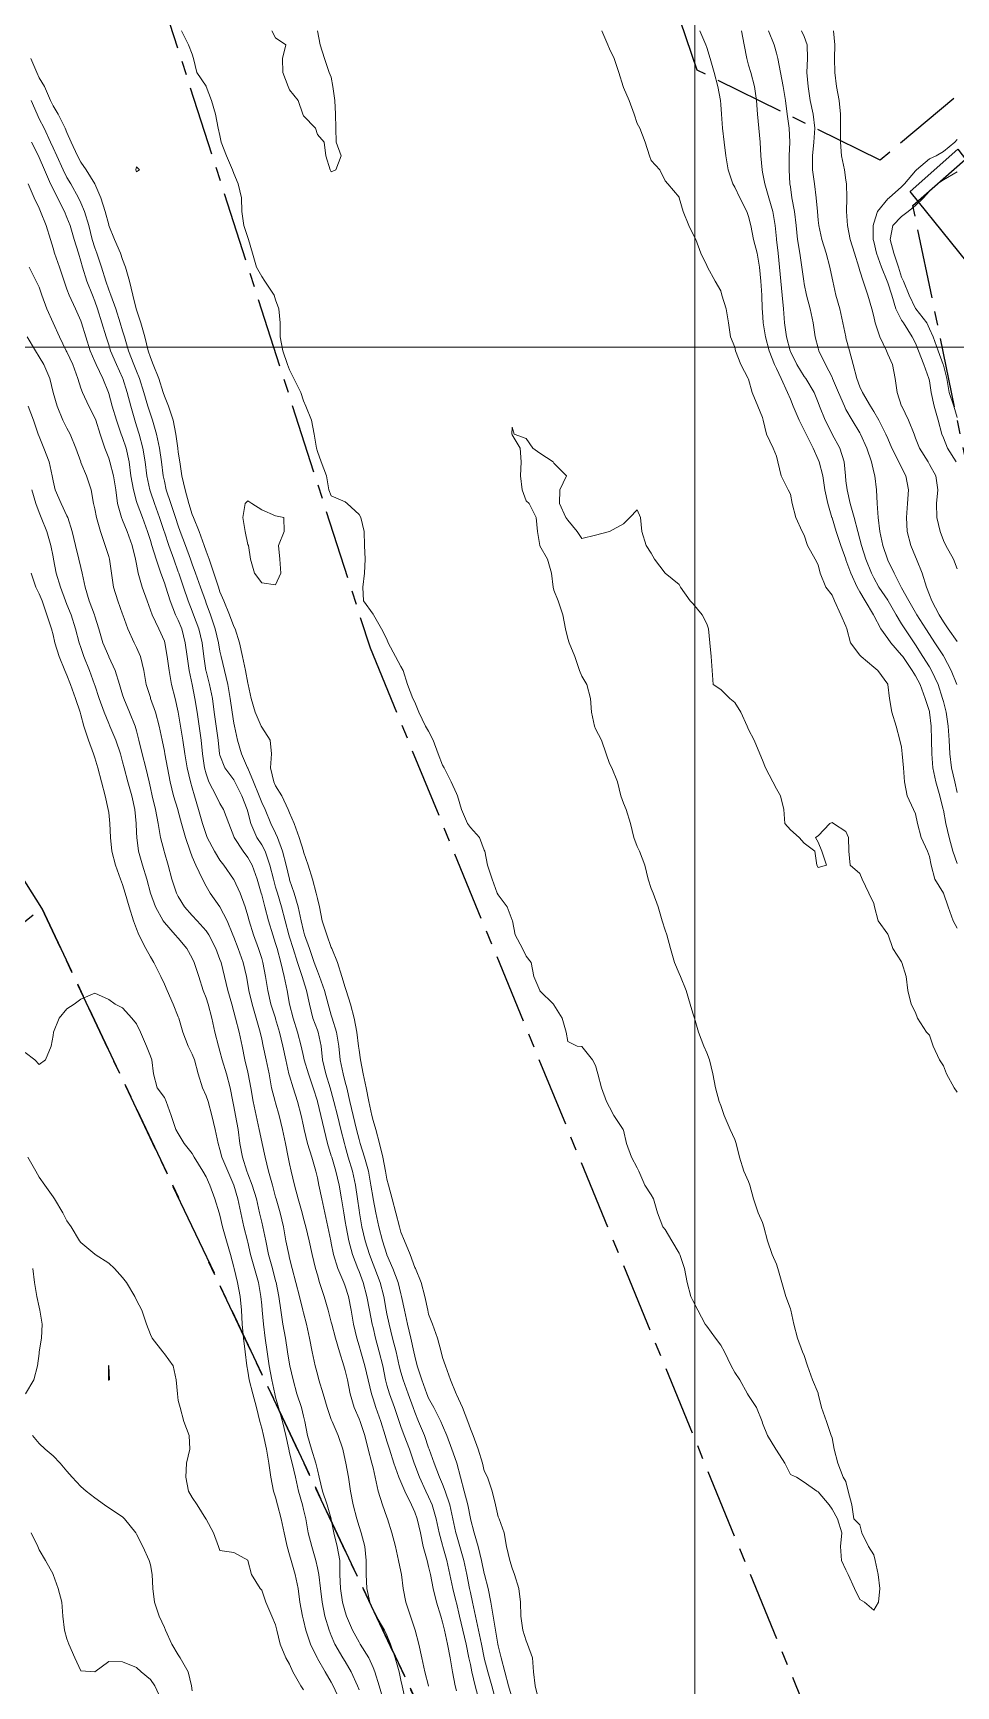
# Model space of a CAD drawing. Header units: centimetres. Extents: x 0 to 642158, y -847 to 649707.
# Drawn here: x 617243 to 617276.2, y 620539.2 to 620598.7 of the extents above; entities that cross this region are included whole.
import ezdxf

# ---------------------------------------------------------------- set-up
doc = ezdxf.new("R2010")
doc.units = ezdxf.units.CM
doc.header["$MEASUREMENT"] = 0
doc.linetypes.add('CENTERX2', pattern=[4, 2.5, -0.5, 0.5, -0.5])
doc.layers.add('MEV_grille', color=254, linetype='Continuous', lineweight=9)
doc.layers.add('WAL_topographie 0.5', color=253, linetype='Continuous', lineweight=20)
doc.layers.add('SPW_batiments', color=7, linetype='Continuous')
doc.layers.add('SPW_parcellaire cadastral', color=7, linetype='CENTERX2', lineweight=25, true_color=0xff0542)

# ---------------------------------------------------------------- blocks, each defined once
blk = doc.blocks.new('*U114')
at = {"layer": 'MEV_grille', "transparency": 33554687}
blk.add_lwpolyline([(-1338.461, 0), (1338.461, 0)], dxfattribs=at)
blk = doc.blocks.new('*U115')
at = {"layer": 'MEV_grille', "color": 0, "linetype": 'ByBlock', "lineweight": -2, "transparency": 16777216}
blk.add_blockref('*U114', (0, -1800), dxfattribs=at)
blk = doc.blocks.new('*U112')
at = {"layer": 'MEV_grille', "transparency": 33554687}
blk.add_lwpolyline([(0, 1825.476), (0, -1825.476)], dxfattribs=at)
blk = doc.blocks.new('*U113')
at = {"layer": 'MEV_grille', "color": 0, "linetype": 'ByBlock', "lineweight": -2, "transparency": 16777216}
blk.add_blockref('*U112', (1900, 0), dxfattribs=at)

msp = doc.modelspace()

# ---------------------------------------------------------------- linework, layer by layer
at = {"layer": 'SPW_batiments'}
msp.add_lwpolyline([(617279.137, 620590.761), (617277.454, 620589.378), (617274.554, 620592.977), (617276.27, 620594.495), (617279.137, 620590.761)], dxfattribs=at)
at = {"layer": 'SPW_parcellaire cadastral'}
for points in [[(617140.892, 620706.757), (617188.586, 620670.429), (617205.491, 620657.481), (617236.821, 620625.726), (617238.726, 620622.445), (617236.096, 620620.154), (617238.753, 620617.124), (617241.351, 620619.557), (617255.145, 620576.565), (617283.484, 620507.46), (617274.764, 620500.676), (617243.342, 620567.204), (617242.443, 620568.633), (617224.544, 620619.8), (617219.57, 620629.325), (617211.738, 620638.85), (617202.743, 620647.528), (617198.721, 620649.645), (617180.2, 620666.244), (617140.94, 620702.104)], [(617294.536, 620611.713), (617273.482, 620594.095), (617266.903, 620597.333), (617243.62, 620665.278), (617253.232, 620654.073), (617276.728, 620634.401), (617291.501, 620615.611), (617294.536, 620611.713)], [(617302.369, 620599.03), (617288.086, 620589.011), (617276.963, 620581.317), (617274.657, 620592.475), (617295.455, 620610.679), (617299.356, 620604.115), (617302.369, 620599.03)], [(617274.764, 620500.676), (617269.952, 620496.899), (617211.998, 620451.663), (617205.087, 620446.27), (617195.532, 620438.811), (617164.102, 620414.279), (617134.906, 620391.492), (617133.598, 620390.47), (617094.809, 620440.723), (617090.922, 620445.759), (617243.342, 620567.204), (617274.764, 620500.676)]]:
    msp.add_lwpolyline(points, dxfattribs=at)
at = {"layer": 'WAL_topographie 0.5'}
for points in [[(617248.367, 620598.75), (617248.62, 620598.25), (617248.75, 620597.911), (617248.798, 620597.75), (617248.919, 620597.25), (617249.25, 620596.761), (617249.255, 620596.75), (617249.443, 620596.25), (617249.591, 620595.75), (617249.684, 620595.25), (617249.75, 620594.984), (617249.789, 620594.75), (617249.983, 620594.25), (617250.2, 620593.75), (617250.25, 620593.621), (617250.403, 620593.25), (617250.523, 620592.75), (617250.533, 620592.25), (617250.606, 620591.75), (617250.75, 620591.319), (617250.776, 620591.25), (617250.92, 620590.75), (617251.057, 620590.25), (617251.25, 620589.92), (617251.361, 620589.75), (617251.698, 620589.25), (617251.75, 620589.077), (617251.868, 620588.75), (617251.917, 620588.25), (617251.914, 620587.75), (617252.003, 620587.25), (617252.171, 620586.75), (617252.25, 620586.556), (617252.409, 620586.25), (617252.65, 620585.75), (617252.75, 620585.45), (617252.833, 620585.25), (617253.036, 620584.75), (617253.13, 620584.25), (617253.215, 620583.75), (617253.25, 620583.629), (617253.384, 620583.25), (617253.573, 620582.75), (617253.658, 620582.25), (617253.75, 620582.036), (617254.25, 620581.814), (617254.321, 620581.75), (617254.75, 620581.354), (617254.817, 620581.25), (617254.928, 620580.75), (617254.947, 620580.25), (617254.964, 620579.75), (617254.945, 620579.25), (617254.878, 620578.75), (617254.907, 620578.25), (617255.25, 620577.777), (617255.267, 620577.75), (617255.555, 620577.25), (617255.75, 620576.878), (617255.795, 620576.75), (617256.059, 620576.25), (617256.25, 620575.89), (617256.332, 620575.75), (617256.485, 620575.25), (617256.682, 620574.75), (617256.75, 620574.612), (617256.902, 620574.25), (617257.14, 620573.75), (617257.25, 620573.567), (617257.406, 620573.25), (617257.587, 620572.75), (617257.75, 620572.352), (617257.802, 620572.25), (617258.056, 620571.75), (617258.25, 620571.331), (617258.291, 620571.25), (617258.434, 620570.75), (617258.649, 620570.25), (617258.75, 620570.11), (617259.081, 620569.75), (617259.25, 620569.294), (617259.268, 620569.25), (617259.365, 620568.75), (617259.537, 620568.25), (617259.717, 620567.75), (617259.75, 620567.681), (617260.066, 620567.25), (617260.25, 620566.776), (617260.26, 620566.75), (617260.362, 620566.25), (617260.617, 620565.75), (617260.75, 620565.484), (617260.934, 620565.25), (617261.036, 620564.75), (617261.24, 620564.25), (617261.25, 620564.237), (617261.737, 620563.75), (617261.75, 620563.725), (617262.047, 620563.25), (617262.193, 620562.75), (617262.25, 620562.417), (617262.583, 620562.25), (617262.75, 620562.231), (617263.144, 620561.75), (617263.25, 620561.555), (617263.326, 620561.25), (617263.461, 620560.75), (617263.645, 620560.25), (617263.75, 620560.056), (617263.911, 620559.75), (617264.24, 620559.25), (617264.25, 620559.221), (617264.364, 620558.75), (617264.546, 620558.25), (617264.75, 620557.871), (617264.803, 620557.75), (617265.021, 620557.25), (617265.25, 620556.895), (617265.326, 620556.75), (617265.481, 620556.25), (617265.669, 620555.75), (617265.75, 620555.65), (617265.994, 620555.25), (617266.25, 620554.803), (617266.277, 620554.75), (617266.448, 620554.25), (617266.544, 620553.75), (617266.679, 620553.25), (617266.75, 620553.097), (617266.919, 620552.75), (617267.186, 620552.25), (617267.25, 620552.172), (617267.561, 620551.75), (617267.75, 620551.489), (617267.885, 620551.25), (617268.123, 620550.75), (617268.25, 620550.506), (617268.431, 620550.25), (617268.712, 620549.75), (617268.75, 620549.679), (617269.038, 620549.25), (617269.235, 620548.75), (617269.25, 620548.691), (617269.424, 620548.25), (617269.732, 620547.75), (617269.75, 620547.715), (617270.05, 620547.25), (617270.25, 620546.841), (617270.472, 620546.75), (617270.75, 620546.571), (617271.2, 620546.25), (617271.25, 620546.221), (617271.65, 620545.75), (617271.75, 620545.596), (617271.946, 620545.25), (617272.096, 620544.75), (617272.056, 620544.25), (617272.089, 620543.75), (617272.25, 620543.417), (617272.324, 620543.25), (617272.558, 620542.75), (617272.75, 620542.355), (617272.917, 620542.25), (617273.25, 620541.964), (617273.417, 620542.25), (617273.467, 620542.75), (617273.408, 620543.25), (617273.301, 620543.75), (617273.25, 620543.955), (617273.055, 620544.25), (617272.821, 620544.75), (617272.75, 620545.038), (617272.53, 620545.25), (617272.456, 620545.75), (617272.33, 620546.25), (617272.25, 620546.596), (617272.15, 620546.75), (617271.962, 620547.25), (617271.829, 620547.75), (617271.75, 620548.167), (617271.722, 620548.25), (617271.546, 620548.75), (617271.374, 620549.25), (617271.255, 620549.75), (617271.25, 620549.769), (617271.048, 620550.25), (617270.865, 620550.75), (617270.75, 620551.12), (617270.687, 620551.25), (617270.509, 620551.75), (617270.38, 620552.25), (617270.263, 620552.75), (617270.25, 620552.796), (617270.09, 620553.25), (617269.944, 620553.75), (617269.804, 620554.25), (617269.75, 620554.407), (617269.593, 620554.75), (617269.428, 620555.25), (617269.3, 620555.75), (617269.25, 620555.899), (617269.09, 620556.25), (617268.929, 620556.75), (617268.799, 620557.25), (617268.75, 620557.383), (617268.576, 620557.75), (617268.421, 620558.25), (617268.301, 620558.75), (617268.25, 620558.887), (617268.083, 620559.25), (617267.877, 620559.75), (617267.75, 620560.109), (617267.694, 620560.25), (617267.561, 620560.75), (617267.464, 620561.25), (617267.347, 620561.75), (617267.25, 620562.008), (617267.139, 620562.25), (617266.945, 620562.75), (617266.807, 620563.25), (617266.75, 620563.432), (617266.651, 620563.75), (617266.5, 620564.25), (617266.303, 620564.75), (617266.25, 620564.857), (617266.082, 620565.25), (617265.941, 620565.75), (617265.808, 620566.25), (617265.75, 620566.419), (617265.647, 620566.75), (617265.5, 620567.25), (617265.314, 620567.75), (617265.25, 620567.913), (617265.145, 620568.25), (617265.025, 620568.75), (617264.826, 620569.25), (617264.75, 620569.418), (617264.619, 620569.75), (617264.508, 620570.25), (617264.346, 620570.75), (617264.25, 620570.981), (617264.163, 620571.25), (617264.039, 620571.75), (617263.835, 620572.25), (617263.75, 620572.405), (617263.633, 620572.75), (617263.458, 620573.25), (617263.25, 620573.658), (617263.212, 620573.75), (617263.105, 620574.25), (617263.068, 620574.75), (617262.932, 620575.25), (617262.75, 620575.553), (617262.676, 620575.75), (617262.502, 620576.25), (617262.305, 620576.75), (617262.25, 620576.902), (617262.168, 620577.25), (617262.074, 620577.75), (617261.902, 620578.25), (617261.75, 620578.641), (617261.725, 620578.75), (617261.668, 620579.25), (617261.519, 620579.75), (617261.25, 620580.23), (617261.242, 620580.25), (617261.163, 620580.75), (617261.111, 620581.25), (617260.865, 620581.75), (617260.75, 620581.856), (617260.61, 620582.25), (617260.552, 620582.75), (617260.569, 620583.25), (617260.533, 620583.75), (617260.25, 620584.222), (617260.244, 620584.25), (617260.25, 620584.5), (617260.321, 620584.25), (617260.75, 620584.092), (617261, 620583.75), (617261.25, 620583.564), (617261.728, 620583.25), (617261.75, 620583.208), (617262.208, 620582.75), (617261.968, 620582.25), (617261.95, 620581.75), (617262.183, 620581.25), (617262.25, 620581.155), (617262.59, 620580.75), (617262.75, 620580.5), (617263.25, 620580.611), (617263.75, 620580.75), (617263.75, 620580.75), (617264.25, 620581.023), (617264.477, 620581.25), (617264.75, 620581.523), (617264.87, 620581.25), (617264.906, 620580.75), (617265.063, 620580.25), (617265.25, 620579.969), (617265.363, 620579.75), (617265.75, 620579.25), (617265.75, 620579.25), (617266.25, 620578.839), (617266.3, 620578.75), (617266.655, 620578.25), (617266.75, 620578.16), (617267.083, 620577.75), (617267.25, 620577.43), (617267.312, 620577.25), (617267.361, 620576.75), (617267.404, 620576.25), (617267.44, 620575.75), (617267.477, 620575.25), (617267.75, 620575.062), (617268.072, 620574.75), (617268.25, 620574.601), (617268.474, 620574.25), (617268.702, 620573.75), (617268.75, 620573.632), (617268.947, 620573.25), (617269.15, 620572.75), (617269.25, 620572.531), (617269.352, 620572.25), (617269.62, 620571.75), (617269.75, 620571.5), (617269.896, 620571.25), (617270.02, 620570.75), (617270.056, 620570.25), (617270.25, 620570.028), (617270.562, 620569.75), (617270.75, 620569.546), (617271.132, 620569.25), (617271.2, 620568.75), (617271.25, 620568.671), (617271.55, 620568.75), (617271.383, 620569.25), (617271.25, 620569.583), (617271.159, 620569.75), (617271.25, 620569.806), (617271.671, 620570.25), (617271.75, 620570.285), (617271.806, 620570.25), (617272.25, 620569.957), (617272.337, 620569.75), (617272.352, 620569.25), (617272.404, 620568.75), (617272.75, 620568.45), (617272.831, 620568.25), (617273.071, 620567.75), (617273.25, 620567.375), (617273.271, 620567.25), (617273.408, 620566.75), (617273.75, 620566.277), (617273.761, 620566.25), (617273.932, 620565.75), (617274.25, 620565.273), (617274.259, 620565.25), (617274.41, 620564.75), (617274.473, 620564.25), (617274.589, 620563.75), (617274.75, 620563.453), (617274.819, 620563.25), (617275.141, 620562.75), (617275.25, 620562.644), (617275.389, 620562.25), (617275.615, 620561.75), (617275.75, 620561.532), (617275.863, 620561.25), (617276.139, 620560.75), (617276.25, 620560.596)], [(617251.609, 620598.75), (617251.75, 620598.5), (617252.111, 620598.25), (617252, 620597.75), (617252.01, 620597.25), (617252.198, 620596.75), (617252.25, 620596.625), (617252.563, 620596.25), (617252.729, 620595.75), (617252.75, 620595.696), (617253.181, 620595.25), (617253.25, 620595.028), (617253.5, 620594.75), (617253.55, 620594.25), (617253.705, 620593.75), (617253.75, 620593.683), (617253.917, 620593.75), (617254.107, 620594.25), (617253.929, 620594.75), (617253.917, 620595.25), (617253.905, 620595.75), (617253.872, 620596.25), (617253.805, 620596.75), (617253.75, 620597.083), (617253.675, 620597.25), (617253.503, 620597.75), (617253.346, 620598.25), (617253.256, 620598.75)], [(617263.477, 620598.75), (617263.69, 620598.25), (617263.75, 620598.098), (617263.917, 620597.75), (617264.083, 620597.25), (617264.238, 620596.75), (617264.25, 620596.717), (617264.457, 620596.25), (617264.637, 620595.75), (617264.75, 620595.42), (617264.835, 620595.25), (617265.028, 620594.75), (617265.19, 620594.25), (617265.25, 620594.092), (617265.555, 620593.75), (617265.75, 620593.359), (617265.842, 620593.25), (617266.25, 620592.766), (617266.257, 620592.75), (617266.398, 620592.25), (617266.598, 620591.75), (617266.75, 620591.45), (617266.848, 620591.25), (617267.034, 620590.75), (617267.25, 620590.31), (617267.276, 620590.25), (617267.548, 620589.75), (617267.75, 620589.4), (617267.791, 620589.25), (617267.938, 620588.75), (617268.023, 620588.25), (617268.102, 620587.75), (617268.25, 620587.375), (617268.278, 620587.25), (617268.469, 620586.75), (617268.738, 620586.25), (617268.75, 620586.224), (617268.876, 620585.75), (617269.083, 620585.25), (617269.25, 620584.845), (617269.271, 620584.75), (617269.391, 620584.25), (617269.631, 620583.75), (617269.75, 620583.454), (617269.797, 620583.25), (617269.921, 620582.75), (617270.172, 620582.25), (617270.25, 620582.095), (617270.32, 620581.75), (617270.447, 620581.25), (617270.673, 620580.75), (617270.75, 620580.622), (617270.87, 620580.25), (617271.141, 620579.75), (617271.25, 620579.552), (617271.32, 620579.25), (617271.52, 620578.75), (617271.75, 620578.462), (617271.838, 620578.25), (617272.059, 620577.75), (617272.25, 620577.347), (617272.279, 620577.25), (617272.414, 620576.75), (617272.75, 620576.308), (617272.799, 620576.25), (617273.25, 620575.872), (617273.397, 620575.75), (617273.75, 620575.265), (617273.757, 620575.25), (617273.81, 620574.75), (617273.894, 620574.25), (617274.055, 620573.75), (617274.186, 620573.25), (617274.25, 620572.989), (617274.273, 620572.75), (617274.322, 620572.25), (617274.358, 620571.75), (617274.445, 620571.25), (617274.676, 620570.75), (617274.75, 620570.594), (617274.817, 620570.25), (617274.955, 620569.75), (617275.177, 620569.25), (617275.25, 620569.066), (617275.311, 620568.75), (617275.443, 620568.25), (617275.75, 620567.75), (617275.75, 620567.75), (617275.925, 620567.25), (617276.103, 620566.75), (617276.25, 620566.487)], [(617267, 620598.75), (617267.209, 620598.25), (617267.25, 620598.154), (617267.374, 620597.75), (617267.516, 620597.25), (617267.645, 620596.75), (617267.735, 620596.25), (617267.75, 620596.098), (617267.777, 620595.75), (617267.816, 620595.25), (617267.869, 620594.75), (617267.927, 620594.25), (617268.016, 620593.75), (617268.18, 620593.25), (617268.25, 620593.125), (617268.431, 620592.75), (617268.688, 620592.25), (617268.75, 620592.069), (617268.828, 620591.75), (617268.929, 620591.25), (617269.054, 620590.75), (617269.14, 620590.25), (617269.185, 620589.75), (617269.222, 620589.25), (617269.243, 620588.75), (617269.25, 620588.644), (617269.274, 620588.25), (617269.352, 620587.75), (617269.49, 620587.25), (617269.684, 620586.75), (617269.75, 620586.611), (617269.921, 620586.25), (617270.153, 620585.75), (617270.25, 620585.509), (617270.356, 620585.25), (617270.566, 620584.75), (617270.75, 620584.389), (617270.823, 620584.25), (617271.076, 620583.75), (617271.25, 620583.34), (617271.285, 620583.25), (617271.414, 620582.75), (617271.493, 620582.25), (617271.594, 620581.75), (617271.746, 620581.25), (617271.75, 620581.237), (617271.9, 620580.75), (617272.068, 620580.25), (617272.242, 620579.75), (617272.25, 620579.73), (617272.426, 620579.25), (617272.656, 620578.75), (617272.75, 620578.576), (617272.939, 620578.25), (617273.237, 620577.75), (617273.25, 620577.726), (617273.501, 620577.25), (617273.75, 620576.904), (617273.859, 620576.75), (617274.25, 620576.308), (617274.291, 620576.25), (617274.63, 620575.75), (617274.75, 620575.555), (617274.915, 620575.25), (617275.1, 620574.75), (617275.25, 620574.279), (617275.257, 620574.25), (617275.316, 620573.75), (617275.323, 620573.25), (617275.331, 620572.75), (617275.377, 620572.25), (617275.485, 620571.75), (617275.624, 620571.25), (617275.746, 620570.75), (617275.75, 620570.733), (617275.842, 620570.25), (617275.953, 620569.75), (617276.09, 620569.25), (617276.25, 620568.814)], [(617268.49, 620598.75), (617268.586, 620598.25), (617268.687, 620597.75), (617268.75, 620597.517), (617268.826, 620597.25), (617268.965, 620596.75), (617269.03, 620596.25), (617269.064, 620595.75), (617269.12, 620595.25), (617269.166, 620594.75), (617269.194, 620594.25), (617269.232, 620593.75), (617269.25, 620593.67), (617269.331, 620593.25), (617269.475, 620592.75), (617269.617, 620592.25), (617269.701, 620591.75), (617269.75, 620591.27), (617269.752, 620591.25), (617269.808, 620590.75), (617269.86, 620590.25), (617269.911, 620589.75), (617269.958, 620589.25), (617270.001, 620588.75), (617270.044, 620588.25), (617270.112, 620587.75), (617270.24, 620587.25), (617270.25, 620587.226), (617270.479, 620586.75), (617270.75, 620586.321), (617270.801, 620586.25), (617271.104, 620585.75), (617271.25, 620585.384), (617271.3, 620585.25), (617271.498, 620584.75), (617271.75, 620584.26), (617271.755, 620584.25), (617272.028, 620583.75), (617272.179, 620583.25), (617272.229, 620582.75), (617272.25, 620582.565), (617272.289, 620582.25), (617272.406, 620581.75), (617272.543, 620581.25), (617272.677, 620580.75), (617272.75, 620580.473), (617272.807, 620580.25), (617272.961, 620579.75), (617273.161, 620579.25), (617273.25, 620579.077), (617273.435, 620578.75), (617273.75, 620578.28), (617273.768, 620578.25), (617274.056, 620577.75), (617274.25, 620577.429), (617274.362, 620577.25), (617274.697, 620576.75), (617274.75, 620576.672), (617275.015, 620576.25), (617275.25, 620575.877), (617275.327, 620575.75), (617275.564, 620575.25), (617275.723, 620574.75), (617275.75, 620574.638), (617275.849, 620574.25), (617275.924, 620573.75), (617275.96, 620573.25), (617275.983, 620572.75), (617276.042, 620572.25), (617276.158, 620571.75), (617276.25, 620571.359)], [(617269.47, 620598.75), (617269.671, 620598.25), (617269.75, 620597.95), (617269.803, 620597.75), (617269.894, 620597.25), (617269.995, 620596.75), (617270.077, 620596.25), (617270.138, 620595.75), (617270.206, 620595.25), (617270.235, 620594.75), (617270.213, 620594.25), (617270.208, 620593.75), (617270.234, 620593.25), (617270.25, 620593.143), (617270.307, 620592.75), (617270.402, 620592.25), (617270.454, 620591.75), (617270.505, 620591.25), (617270.585, 620590.75), (617270.663, 620590.25), (617270.733, 620589.75), (617270.75, 620589.655), (617270.834, 620589.25), (617270.965, 620588.75), (617271.066, 620588.25), (617271.14, 620587.75), (617271.25, 620587.337), (617271.273, 620587.25), (617271.514, 620586.75), (617271.75, 620586.301), (617271.771, 620586.25), (617271.977, 620585.75), (617272.193, 620585.25), (617272.25, 620585.132), (617272.468, 620584.75), (617272.75, 620584.294), (617272.776, 620584.25), (617272.997, 620583.75), (617273.161, 620583.25), (617273.25, 620582.884), (617273.29, 620582.75), (617273.345, 620582.25), (617273.368, 620581.75), (617273.41, 620581.25), (617273.467, 620580.75), (617273.571, 620580.25), (617273.736, 620579.75), (617273.75, 620579.718), (617273.979, 620579.25), (617274.234, 620578.75), (617274.25, 620578.722), (617274.504, 620578.25), (617274.75, 620577.833), (617274.8, 620577.75), (617275.119, 620577.25), (617275.25, 620577.045), (617275.445, 620576.75), (617275.75, 620576.282), (617275.772, 620576.25), (617276.035, 620575.75), (617276.233, 620575.25)], [(617270.652, 620598.75), (617270.75, 620598.545), (617270.856, 620598.25), (617270.864, 620597.75), (617270.847, 620597.25), (617270.885, 620596.75), (617270.967, 620596.25), (617271.069, 620595.75), (617271.131, 620595.25), (617271.097, 620594.75), (617271.045, 620594.25), (617271.052, 620593.75), (617271.113, 620593.25), (617271.18, 620592.75), (617271.221, 620592.25), (617271.25, 620591.943), (617271.271, 620591.75), (617271.384, 620591.25), (617271.532, 620590.75), (617271.664, 620590.25), (617271.75, 620589.856), (617271.774, 620589.75), (617271.89, 620589.25), (617272.024, 620588.75), (617272.137, 620588.25), (617272.239, 620587.75), (617272.25, 620587.71), (617272.379, 620587.25), (617272.509, 620586.75), (617272.638, 620586.25), (617272.75, 620585.947), (617272.838, 620585.75), (617273.129, 620585.25), (617273.25, 620585.063), (617273.433, 620584.75), (617273.679, 620584.25), (617273.75, 620584.087), (617273.899, 620583.75), (617274.148, 620583.25), (617274.25, 620583.05), (617274.404, 620582.75), (617274.5, 620582.25), (617274.466, 620581.75), (617274.429, 620581.25), (617274.452, 620580.75), (617274.577, 620580.25), (617274.75, 620579.836), (617274.787, 620579.75), (617274.986, 620579.25), (617275.138, 620578.75), (617275.25, 620578.467), (617275.338, 620578.25), (617275.602, 620577.75), (617275.75, 620577.5), (617275.917, 620577.25), (617276.25, 620576.792)], [(617271.802, 620598.75), (617271.853, 620598.25), (617271.837, 620597.75), (617271.849, 620597.25), (617271.914, 620596.75), (617272.002, 620596.25), (617272.048, 620595.75), (617272.054, 620595.25), (617272.049, 620594.75), (617272.087, 620594.25), (617272.192, 620593.75), (617272.25, 620593.38), (617272.272, 620593.25), (617272.282, 620592.75), (617272.274, 620592.25), (617272.304, 620591.75), (617272.406, 620591.25), (617272.552, 620590.75), (617272.708, 620590.25), (617272.75, 620590.115), (617272.872, 620589.75), (617273.035, 620589.25), (617273.182, 620588.75), (617273.25, 620588.475), (617273.301, 620588.25), (617273.472, 620587.75), (617273.703, 620587.25), (617273.75, 620587.13), (617273.917, 620586.75), (617274.02, 620586.25), (617274.094, 620585.75), (617274.25, 620585.256), (617274.252, 620585.25), (617274.498, 620584.75), (617274.697, 620584.25), (617274.75, 620584.11), (617274.891, 620583.75), (617275.202, 620583.25), (617275.25, 620583.157), (617275.479, 620582.75), (617275.553, 620582.25), (617275.499, 620581.75), (617275.515, 620581.25), (617275.632, 620580.75), (617275.75, 620580.426), (617275.842, 620580.25), (617276.115, 620579.75), (617276.25, 620579.407)], [(617242.95, 620597.75), (617243.17, 620597.25), (617243.25, 620597.055), (617243.437, 620596.75), (617243.658, 620596.25), (617243.75, 620596.054), (617243.935, 620595.75), (617244.188, 620595.25), (617244.25, 620595.093), (617244.404, 620594.75), (617244.632, 620594.25), (617244.75, 620594.033), (617244.94, 620593.75), (617245.25, 620593.25), (617245.25, 620593.25), (617245.471, 620592.75), (617245.623, 620592.25), (617245.75, 620591.769), (617245.757, 620591.75), (617245.953, 620591.25), (617246.176, 620590.75), (617246.25, 620590.532), (617246.358, 620590.25), (617246.496, 620589.75), (617246.621, 620589.25), (617246.742, 620588.75), (617246.75, 620588.724), (617246.907, 620588.25), (617247.052, 620587.75), (617247.173, 620587.25), (617247.25, 620587.007), (617247.352, 620586.75), (617247.555, 620586.25), (617247.707, 620585.75), (617247.75, 620585.616), (617247.902, 620585.25), (617248.063, 620584.75), (617248.161, 620584.25), (617248.233, 620583.75), (617248.25, 620583.599), (617248.302, 620583.25), (617248.379, 620582.75), (617248.495, 620582.25), (617248.635, 620581.75), (617248.75, 620581.364), (617248.795, 620581.25), (617249.007, 620580.75), (617249.187, 620580.25), (617249.25, 620580.044), (617249.355, 620579.75), (617249.527, 620579.25), (617249.697, 620578.75), (617249.75, 620578.585), (617249.886, 620578.25), (617250.09, 620577.75), (617250.25, 620577.329), (617250.292, 620577.25), (617250.452, 620576.75), (617250.555, 620576.25), (617250.663, 620575.75), (617250.75, 620575.296), (617250.761, 620575.25), (617250.871, 620574.75), (617251.01, 620574.25), (617251.234, 620573.75), (617251.25, 620573.716), (617251.55, 620573.25), (617251.607, 620572.75), (617251.569, 620572.25), (617251.685, 620571.75), (617251.75, 620571.604), (617251.973, 620571.25), (617252.203, 620570.75), (617252.25, 620570.631), (617252.419, 620570.25), (617252.599, 620569.75), (617252.747, 620569.25), (617252.75, 620569.237), (617252.92, 620568.75), (617253.071, 620568.25), (617253.211, 620567.75), (617253.25, 620567.557), (617253.33, 620567.25), (617253.428, 620566.75), (617253.585, 620566.25), (617253.75, 620565.786), (617253.769, 620565.75), (617253.974, 620565.25), (617254.134, 620564.75), (617254.25, 620564.348), (617254.286, 620564.25), (617254.44, 620563.75), (617254.569, 620563.25), (617254.672, 620562.75), (617254.733, 620562.25), (617254.75, 620562.106), (617254.804, 620561.75), (617254.894, 620561.25), (617254.998, 620560.75), (617255.098, 620560.25), (617255.21, 620559.75), (617255.25, 620559.577), (617255.353, 620559.25), (617255.484, 620558.75), (617255.599, 620558.25), (617255.697, 620557.75), (617255.75, 620557.461), (617255.807, 620557.25), (617255.937, 620556.75), (617256.068, 620556.25), (617256.196, 620555.75), (617256.25, 620555.562), (617256.377, 620555.25), (617256.582, 620554.75), (617256.75, 620554.292), (617256.771, 620554.25), (617256.977, 620553.75), (617257.115, 620553.25), (617257.216, 620552.75), (617257.25, 620552.607), (617257.383, 620552.25), (617257.564, 620551.75), (617257.699, 620551.25), (617257.75, 620551.05), (617257.855, 620550.75), (617258.033, 620550.25), (617258.234, 620549.75), (617258.25, 620549.715), (617258.465, 620549.25), (617258.663, 620548.75), (617258.75, 620548.49), (617258.844, 620548.25), (617259.025, 620547.75), (617259.181, 620547.25), (617259.25, 620546.98), (617259.361, 620546.75), (617259.536, 620546.25), (617259.65, 620545.75), (617259.75, 620545.325), (617259.785, 620545.25), (617259.962, 620544.75), (617260.053, 620544.25), (617260.166, 620543.75), (617260.25, 620543.477), (617260.337, 620543.25), (617260.492, 620542.75), (617260.556, 620542.25), (617260.567, 620541.75), (617260.629, 620541.25), (617260.75, 620540.867), (617260.806, 620540.75), (617260.981, 620540.25), (617261.019, 620539.75), (617261.081, 620539.25), (617261.203, 620538.75)], [(617242.959, 620596.25), (617243.177, 620595.75), (617243.25, 620595.591), (617243.427, 620595.25), (617243.657, 620594.75), (617243.75, 620594.546), (617243.885, 620594.25), (617244.114, 620593.75), (617244.25, 620593.473), (617244.383, 620593.25), (617244.665, 620592.75), (617244.75, 620592.561), (617244.878, 620592.25), (617245.03, 620591.75), (617245.161, 620591.25), (617245.25, 620590.952), (617245.322, 620590.75), (617245.489, 620590.25), (617245.643, 620589.75), (617245.75, 620589.44), (617245.823, 620589.25), (617246.004, 620588.75), (617246.167, 620588.25), (617246.25, 620587.962), (617246.314, 620587.75), (617246.467, 620587.25), (617246.656, 620586.75), (617246.75, 620586.513), (617246.858, 620586.25), (617247.018, 620585.75), (617247.162, 620585.25), (617247.25, 620584.964), (617247.324, 620584.75), (617247.465, 620584.25), (617247.573, 620583.75), (617247.65, 620583.25), (617247.712, 620582.75), (617247.75, 620582.559), (617247.816, 620582.25), (617247.979, 620581.75), (617248.15, 620581.25), (617248.25, 620580.947), (617248.322, 620580.75), (617248.508, 620580.25), (617248.689, 620579.75), (617248.75, 620579.573), (617248.866, 620579.25), (617249.052, 620578.75), (617249.224, 620578.25), (617249.25, 620578.177), (617249.404, 620577.75), (617249.578, 620577.25), (617249.693, 620576.75), (617249.75, 620576.448), (617249.795, 620576.25), (617249.912, 620575.75), (617250.027, 620575.25), (617250.115, 620574.75), (617250.187, 620574.25), (617250.25, 620573.854), (617250.271, 620573.75), (617250.379, 620573.25), (617250.524, 620572.75), (617250.742, 620572.25), (617250.75, 620572.236), (617250.956, 620571.75), (617251.158, 620571.25), (617251.25, 620571.007), (617251.372, 620570.75), (617251.581, 620570.25), (617251.75, 620569.897), (617251.816, 620569.75), (617252.002, 620569.25), (617252.126, 620568.75), (617252.243, 620568.25), (617252.25, 620568.225), (617252.413, 620567.75), (617252.562, 620567.25), (617252.67, 620566.75), (617252.75, 620566.393), (617252.788, 620566.25), (617252.962, 620565.75), (617253.137, 620565.25), (617253.25, 620564.94), (617253.33, 620564.75), (617253.51, 620564.25), (617253.641, 620563.75), (617253.75, 620563.364), (617253.784, 620563.25), (617253.933, 620562.75), (617254.018, 620562.25), (617254.073, 620561.75), (617254.174, 620561.25), (617254.25, 620560.952), (617254.303, 620560.75), (617254.422, 620560.25), (617254.537, 620559.75), (617254.656, 620559.25), (617254.75, 620558.883), (617254.789, 620558.75), (617254.946, 620558.25), (617255.082, 620557.75), (617255.175, 620557.25), (617255.25, 620556.768), (617255.253, 620556.75), (617255.352, 620556.25), (617255.459, 620555.75), (617255.585, 620555.25), (617255.748, 620554.75), (617255.75, 620554.746), (617255.965, 620554.25), (617256.15, 620553.75), (617256.25, 620553.338), (617256.274, 620553.25), (617256.377, 620552.75), (617256.488, 620552.25), (617256.615, 620551.75), (617256.718, 620551.25), (617256.75, 620551.096), (617256.839, 620550.75), (617257.008, 620550.25), (617257.184, 620549.75), (617257.25, 620549.592), (617257.433, 620549.25), (617257.692, 620548.75), (617257.75, 620548.606), (617257.9, 620548.25), (617258.087, 620547.75), (617258.25, 620547.284), (617258.261, 620547.25), (617258.398, 620546.75), (617258.529, 620546.25), (617258.653, 620545.75), (617258.75, 620545.262), (617258.753, 620545.25), (617258.887, 620544.75), (617259.025, 620544.25), (617259.144, 620543.75), (617259.25, 620543.279), (617259.259, 620543.25), (617259.383, 620542.75), (617259.486, 620542.25), (617259.569, 620541.75), (617259.652, 620541.25), (617259.737, 620540.75), (617259.75, 620540.684), (617259.858, 620540.25), (617259.991, 620539.75), (617260.125, 620539.25), (617260.25, 620538.806)], [(617276.25, 620594.848), (617276.157, 620594.75), (617275.75, 620594.407), (617275.49, 620594.25), (617275.25, 620594.143), (617274.782, 620593.75), (617274.75, 620593.719), (617274.356, 620593.25), (617274.25, 620593.144), (617273.803, 620592.75), (617273.75, 620592.71), (617273.377, 620592.25), (617273.25, 620591.839), (617273.227, 620591.75), (617273.23, 620591.25), (617273.25, 620591.176), (617273.345, 620590.75), (617273.521, 620590.25), (617273.727, 620589.75), (617273.75, 620589.694), (617273.894, 620589.25), (617274.044, 620588.75), (617274.25, 620588.352), (617274.314, 620588.25), (617274.627, 620587.75), (617274.75, 620587.514), (617274.855, 620587.25), (617275.05, 620586.75), (617275.231, 620586.25), (617275.25, 620586.162), (617275.311, 620585.75), (617275.42, 620585.25), (617275.567, 620584.75), (617275.692, 620584.25), (617275.75, 620584.122), (617275.902, 620583.75), (617276.208, 620583.25)], [(617242.975, 620594.75), (617243.225, 620594.25), (617243.25, 620594.2), (617243.446, 620593.75), (617243.661, 620593.25), (617243.75, 620593.064), (617243.906, 620592.75), (617244.157, 620592.25), (617244.25, 620592.041), (617244.363, 620591.75), (617244.512, 620591.25), (617244.662, 620590.75), (617244.75, 620590.473), (617244.812, 620590.25), (617244.969, 620589.75), (617245.165, 620589.25), (617245.25, 620589.027), (617245.342, 620588.75), (617245.503, 620588.25), (617245.654, 620587.75), (617245.75, 620587.456), (617245.816, 620587.25), (617246.033, 620586.75), (617246.25, 620586.275), (617246.26, 620586.25), (617246.412, 620585.75), (617246.544, 620585.25), (617246.684, 620584.75), (617246.75, 620584.543), (617246.84, 620584.25), (617246.979, 620583.75), (617247.065, 620583.25), (617247.125, 620582.75), (617247.223, 620582.25), (617247.25, 620582.171), (617247.394, 620581.75), (617247.581, 620581.25), (617247.74, 620580.75), (617247.75, 620580.722), (617247.909, 620580.25), (617248.093, 620579.75), (617248.25, 620579.294), (617248.265, 620579.25), (617248.434, 620578.75), (617248.608, 620578.25), (617248.75, 620577.888), (617248.802, 620577.75), (617248.991, 620577.25), (617249.104, 620576.75), (617249.169, 620576.25), (617249.246, 620575.75), (617249.25, 620575.73), (617249.368, 620575.25), (617249.478, 620574.75), (617249.54, 620574.25), (617249.611, 620573.75), (617249.679, 620573.25), (617249.738, 620572.75), (617249.75, 620572.704), (617249.923, 620572.25), (617250.25, 620571.815), (617250.287, 620571.75), (617250.538, 620571.25), (617250.726, 620570.75), (617250.75, 620570.667), (617250.862, 620570.25), (617251.076, 620569.75), (617251.25, 620569.479), (617251.37, 620569.25), (617251.545, 620568.75), (617251.668, 620568.25), (617251.75, 620567.967), (617251.815, 620567.75), (617251.963, 620567.25), (617252.091, 620566.75), (617252.224, 620566.25), (617252.25, 620566.164), (617252.374, 620565.75), (617252.538, 620565.25), (617252.705, 620564.75), (617252.75, 620564.595), (617252.854, 620564.25), (617252.962, 620563.75), (617253.092, 620563.25), (617253.25, 620562.825), (617253.275, 620562.75), (617253.381, 620562.25), (617253.435, 620561.75), (617253.554, 620561.25), (617253.712, 620560.75), (617253.75, 620560.611), (617253.845, 620560.25), (617253.973, 620559.75), (617254.098, 620559.25), (617254.221, 620558.75), (617254.25, 620558.647), (617254.362, 620558.25), (617254.514, 620557.75), (617254.624, 620557.25), (617254.696, 620556.75), (617254.75, 620556.344), (617254.763, 620556.25), (617254.853, 620555.75), (617254.966, 620555.25), (617255.12, 620554.75), (617255.25, 620554.41), (617255.315, 620554.25), (617255.507, 620553.75), (617255.635, 620553.25), (617255.725, 620552.75), (617255.75, 620552.62), (617255.827, 620552.25), (617255.95, 620551.75), (617256.082, 620551.25), (617256.193, 620550.75), (617256.25, 620550.527), (617256.329, 620550.25), (617256.513, 620549.75), (617256.692, 620549.25), (617256.75, 620549.09), (617256.89, 620548.75), (617257.096, 620548.25), (617257.25, 620547.799), (617257.268, 620547.75), (617257.452, 620547.25), (617257.645, 620546.75), (617257.75, 620546.492), (617257.84, 620546.25), (617258.01, 620545.75), (617258.124, 620545.25), (617258.229, 620544.75), (617258.25, 620544.675), (617258.375, 620544.25), (617258.51, 620543.75), (617258.617, 620543.25), (617258.717, 620542.75), (617258.75, 620542.601), (617258.83, 620542.25), (617258.939, 620541.75), (617259.041, 620541.25), (617259.144, 620540.75), (617259.249, 620540.25), (617259.25, 620540.245), (617259.38, 620539.75), (617259.523, 620539.25), (617259.653, 620538.75)], [(617246.75, 620593.682), (617246.857, 620593.75), (617246.75, 620593.857), (617246.73, 620593.75), (617246.75, 620593.682)], [(617276.25, 620593.679), (617275.75, 620593.395), (617275.544, 620593.25), (617275.25, 620592.983), (617275.032, 620592.75), (617274.75, 620592.466), (617274.48, 620592.25), (617274.25, 620592.078), (617273.938, 620591.75), (617273.837, 620591.25), (617273.975, 620590.75), (617274.133, 620590.25), (617274.25, 620589.897), (617274.318, 620589.75), (617274.52, 620589.25), (617274.75, 620588.761), (617274.759, 620588.75), (617275.153, 620588.25), (617275.25, 620588.033), (617275.383, 620587.75), (617275.56, 620587.25), (617275.746, 620586.75), (617275.75, 620586.732), (617275.877, 620586.25), (617275.956, 620585.75), (617276.125, 620585.25), (617276.25, 620584.844)], [(617242.853, 620593.25), (617243.073, 620592.75), (617243.25, 620592.379), (617243.304, 620592.25), (617243.499, 620591.75), (617243.656, 620591.25), (617243.75, 620590.931), (617243.8, 620590.75), (617243.979, 620590.25), (617244.15, 620589.75), (617244.25, 620589.464), (617244.328, 620589.25), (617244.554, 620588.75), (617244.75, 620588.325), (617244.777, 620588.25), (617244.932, 620587.75), (617245.087, 620587.25), (617245.25, 620586.866), (617245.297, 620586.75), (617245.544, 620586.25), (617245.738, 620585.75), (617245.75, 620585.715), (617245.88, 620585.25), (617246.032, 620584.75), (617246.203, 620584.25), (617246.25, 620584.129), (617246.376, 620583.75), (617246.481, 620583.25), (617246.551, 620582.75), (617246.638, 620582.25), (617246.75, 620581.833), (617246.774, 620581.75), (617246.961, 620581.25), (617247.143, 620580.75), (617247.25, 620580.427), (617247.304, 620580.25), (617247.46, 620579.75), (617247.62, 620579.25), (617247.75, 620578.904), (617247.8, 620578.75), (617247.958, 620578.25), (617248.156, 620577.75), (617248.25, 620577.56), (617248.379, 620577.25), (617248.504, 620576.75), (617248.566, 620576.25), (617248.647, 620575.75), (617248.75, 620575.25), (617248.75, 620575.25), (617248.85, 620574.75), (617248.926, 620574.25), (617249.002, 620573.75), (617249.075, 620573.25), (617249.117, 620572.75), (617249.193, 620572.25), (617249.25, 620572.03), (617249.349, 620571.75), (617249.607, 620571.25), (617249.75, 620570.97), (617249.88, 620570.75), (617250.069, 620570.25), (617250.25, 620569.786), (617250.262, 620569.75), (617250.578, 620569.25), (617250.75, 620569.03), (617250.909, 620568.75), (617251.083, 620568.25), (617251.231, 620567.75), (617251.25, 620567.687), (617251.366, 620567.25), (617251.492, 620566.75), (617251.649, 620566.25), (617251.75, 620565.941), (617251.804, 620565.75), (617251.936, 620565.25), (617252.06, 620564.75), (617252.161, 620564.25), (617252.25, 620563.755), (617252.251, 620563.75), (617252.381, 620563.25), (617252.536, 620562.75), (617252.665, 620562.25), (617252.75, 620561.878), (617252.779, 620561.75), (617252.927, 620561.25), (617253.103, 620560.75), (617253.25, 620560.261), (617253.253, 620560.25), (617253.369, 620559.75), (617253.491, 620559.25), (617253.613, 620558.75), (617253.75, 620558.3), (617253.764, 620558.25), (617253.914, 620557.75), (617254.037, 620557.25), (617254.123, 620556.75), (617254.196, 620556.25), (617254.25, 620555.945), (617254.281, 620555.75), (617254.379, 620555.25), (617254.511, 620554.75), (617254.704, 620554.25), (617254.75, 620554.138), (617254.892, 620553.75), (617255.03, 620553.25), (617255.122, 620552.75), (617255.219, 620552.25), (617255.25, 620552.125), (617255.337, 620551.75), (617255.475, 620551.25), (617255.601, 620550.75), (617255.701, 620550.25), (617255.75, 620550.058), (617255.839, 620549.75), (617256.021, 620549.25), (617256.189, 620548.75), (617256.25, 620548.575), (617256.372, 620548.25), (617256.557, 620547.75), (617256.729, 620547.25), (617256.75, 620547.195), (617256.922, 620546.75), (617257.154, 620546.25), (617257.25, 620546.042), (617257.373, 620545.75), (617257.525, 620545.25), (617257.631, 620544.75), (617257.75, 620544.3), (617257.763, 620544.25), (617257.901, 620543.75), (617258.006, 620543.25), (617258.114, 620542.75), (617258.244, 620542.25), (617258.25, 620542.228), (617258.36, 620541.75), (617258.477, 620541.25), (617258.593, 620540.75), (617258.699, 620540.25), (617258.75, 620540.009), (617258.802, 620539.75), (617258.922, 620539.25), (617259.048, 620538.75)], [(617242.892, 620590.25), (617243.147, 620589.75), (617243.25, 620589.531), (617243.352, 620589.25), (617243.531, 620588.75), (617243.75, 620588.256), (617243.753, 620588.25), (617243.977, 620587.75), (617244.226, 620587.25), (617244.25, 620587.207), (617244.464, 620586.75), (617244.637, 620586.25), (617244.75, 620585.904), (617244.807, 620585.75), (617245.036, 620585.25), (617245.25, 620584.837), (617245.284, 620584.75), (617245.444, 620584.25), (617245.606, 620583.75), (617245.75, 620583.384), (617245.792, 620583.25), (617245.925, 620582.75), (617246.006, 620582.25), (617246.07, 620581.75), (617246.211, 620581.25), (617246.25, 620581.155), (617246.411, 620580.75), (617246.591, 620580.25), (617246.716, 620579.75), (617246.75, 620579.576), (617246.813, 620579.25), (617246.957, 620578.75), (617247.137, 620578.25), (617247.25, 620577.926), (617247.307, 620577.75), (617247.546, 620577.25), (617247.75, 620576.802), (617247.768, 620576.75), (617247.855, 620576.25), (617247.921, 620575.75), (617248.009, 620575.25), (617248.133, 620574.75), (617248.25, 620574.25), (617248.25, 620574.25), (617248.334, 620573.75), (617248.413, 620573.25), (617248.481, 620572.75), (617248.57, 620572.25), (617248.689, 620571.75), (617248.75, 620571.534), (617248.828, 620571.25), (617248.981, 620570.75), (617249.125, 620570.25), (617249.25, 620569.859), (617249.294, 620569.75), (617249.552, 620569.25), (617249.75, 620568.936), (617249.889, 620568.75), (617250.24, 620568.25), (617250.25, 620568.233), (617250.471, 620567.75), (617250.655, 620567.25), (617250.75, 620566.931), (617250.797, 620566.75), (617250.951, 620566.25), (617251.137, 620565.75), (617251.25, 620565.392), (617251.29, 620565.25), (617251.385, 620564.75), (617251.464, 620564.25), (617251.583, 620563.75), (617251.743, 620563.25), (617251.75, 620563.228), (617251.889, 620562.75), (617252.006, 620562.25), (617252.112, 620561.75), (617252.23, 620561.25), (617252.25, 620561.174), (617252.375, 620560.75), (617252.532, 620560.25), (617252.663, 620559.75), (617252.75, 620559.372), (617252.778, 620559.25), (617252.898, 620558.75), (617253.046, 620558.25), (617253.194, 620557.75), (617253.25, 620557.505), (617253.303, 620557.25), (617253.409, 620556.75), (617253.519, 620556.25), (617253.625, 620555.75), (617253.732, 620555.25), (617253.75, 620555.166), (617253.834, 620554.75), (617253.99, 620554.25), (617254.201, 620553.75), (617254.25, 620553.616), (617254.364, 620553.25), (617254.46, 620552.75), (617254.549, 620552.25), (617254.672, 620551.75), (617254.75, 620551.476), (617254.811, 620551.25), (617254.953, 620550.75), (617255.071, 620550.25), (617255.19, 620549.75), (617255.25, 620549.567), (617255.35, 620549.25), (617255.531, 620548.75), (617255.69, 620548.25), (617255.75, 620548.043), (617255.838, 620547.75), (617256, 620547.25), (617256.179, 620546.75), (617256.25, 620546.584), (617256.39, 620546.25), (617256.631, 620545.75), (617256.75, 620545.489), (617256.837, 620545.25), (617256.957, 620544.75), (617257.058, 620544.25), (617257.194, 620543.75), (617257.25, 620543.534), (617257.311, 620543.25), (617257.412, 620542.75), (617257.535, 620542.25), (617257.683, 620541.75), (617257.75, 620541.532), (617257.817, 620541.25), (617257.924, 620540.75), (617258.017, 620540.25), (617258.101, 620539.75), (617258.199, 620539.25), (617258.25, 620539.063)], [(617242.819, 620587.75), (617243.12, 620587.25), (617243.25, 620587.03), (617243.42, 620586.75), (617243.634, 620586.25), (617243.75, 620585.75), (617243.75, 620585.75), (617243.897, 620585.25), (617244.107, 620584.75), (617244.25, 620584.465), (617244.365, 620584.25), (617244.573, 620583.75), (617244.744, 620583.25), (617244.75, 620583.234), (617244.954, 620582.75), (617245.116, 620582.25), (617245.204, 620581.75), (617245.25, 620581.568), (617245.315, 620581.25), (617245.452, 620580.75), (617245.626, 620580.25), (617245.75, 620579.851), (617245.779, 620579.75), (617245.846, 620579.25), (617245.926, 620578.75), (617246.08, 620578.25), (617246.25, 620577.776), (617246.26, 620577.75), (617246.442, 620577.25), (617246.667, 620576.75), (617246.75, 620576.578), (617246.894, 620576.25), (617247.012, 620575.75), (617247.1, 620575.25), (617247.25, 620574.776), (617247.258, 620574.75), (617247.428, 620574.25), (617247.561, 620573.75), (617247.669, 620573.25), (617247.75, 620572.852), (617247.768, 620572.75), (617247.864, 620572.25), (617247.962, 620571.75), (617248.082, 620571.25), (617248.234, 620570.75), (617248.25, 620570.698), (617248.371, 620570.25), (617248.509, 620569.75), (617248.674, 620569.25), (617248.75, 620569.049), (617248.876, 620568.75), (617249.122, 620568.25), (617249.25, 620568), (617249.394, 620567.75), (617249.748, 620567.25), (617249.75, 620567.248), (617250.009, 620566.75), (617250.215, 620566.25), (617250.25, 620566.162), (617250.402, 620565.75), (617250.577, 620565.25), (617250.7, 620564.75), (617250.75, 620564.477), (617250.787, 620564.25), (617250.903, 620563.75), (617251.053, 620563.25), (617251.194, 620562.75), (617251.25, 620562.496), (617251.303, 620562.25), (617251.411, 620561.75), (617251.512, 620561.25), (617251.606, 620560.75), (617251.738, 620560.25), (617251.75, 620560.206), (617251.877, 620559.75), (617251.993, 620559.25), (617252.1, 620558.75), (617252.204, 620558.25), (617252.25, 620558.016), (617252.306, 620557.75), (617252.424, 620557.25), (617252.564, 620556.75), (617252.7, 620556.25), (617252.75, 620556.054), (617252.831, 620555.75), (617252.954, 620555.25), (617253.063, 620554.75), (617253.185, 620554.25), (617253.25, 620554.022), (617253.332, 620553.75), (617253.495, 620553.25), (617253.64, 620552.75), (617253.75, 620552.325), (617253.767, 620552.25), (617253.905, 620551.75), (617254.046, 620551.25), (617254.199, 620550.75), (617254.25, 620550.578), (617254.333, 620550.25), (617254.432, 620549.75), (617254.571, 620549.25), (617254.75, 620548.845), (617254.785, 620548.75), (617254.956, 620548.25), (617255.078, 620547.75), (617255.21, 620547.25), (617255.25, 620547.082), (617255.33, 620546.75), (617255.439, 620546.25), (617255.588, 620545.75), (617255.75, 620545.305), (617255.772, 620545.25), (617255.932, 620544.75), (617256.054, 620544.25), (617256.169, 620543.75), (617256.25, 620543.356), (617256.271, 620543.25), (617256.337, 620542.75), (617256.424, 620542.25), (617256.594, 620541.75), (617256.75, 620541.282), (617256.761, 620541.25), (617256.892, 620540.75), (617257, 620540.25), (617257.115, 620539.75), (617257.246, 620539.25), (617257.25, 620539.236)], [(617242.86, 620585.25), (617243.051, 620584.75), (617243.22, 620584.25), (617243.25, 620584.165), (617243.424, 620583.75), (617243.605, 620583.25), (617243.714, 620582.75), (617243.75, 620582.567), (617243.83, 620582.25), (617244.047, 620581.75), (617244.25, 620581.306), (617244.277, 620581.25), (617244.434, 620580.75), (617244.552, 620580.25), (617244.679, 620579.75), (617244.75, 620579.449), (617244.801, 620579.25), (617244.903, 620578.75), (617245.05, 620578.25), (617245.235, 620577.75), (617245.25, 620577.699), (617245.392, 620577.25), (617245.539, 620576.75), (617245.749, 620576.25), (617245.75, 620576.247), (617245.984, 620575.75), (617246.14, 620575.25), (617246.25, 620574.878), (617246.289, 620574.75), (617246.494, 620574.25), (617246.702, 620573.75), (617246.75, 620573.579), (617246.834, 620573.25), (617246.947, 620572.75), (617247.084, 620572.25), (617247.201, 620571.75), (617247.25, 620571.53), (617247.311, 620571.25), (617247.433, 620570.75), (617247.533, 620570.25), (617247.615, 620569.75), (617247.739, 620569.25), (617247.75, 620569.212), (617247.889, 620568.75), (617248.018, 620568.25), (617248.19, 620567.75), (617248.25, 620567.631), (617248.475, 620567.25), (617248.75, 620566.939), (617248.924, 620566.75), (617249.25, 620566.392), (617249.346, 620566.25), (617249.606, 620565.75), (617249.75, 620565.362), (617249.787, 620565.25), (617249.917, 620564.75), (617250.036, 620564.25), (617250.176, 620563.75), (617250.25, 620563.482), (617250.311, 620563.25), (617250.436, 620562.75), (617250.543, 620562.25), (617250.646, 620561.75), (617250.75, 620561.311), (617250.764, 620561.25), (617250.853, 620560.75), (617250.945, 620560.25), (617251.052, 620559.75), (617251.156, 620559.25), (617251.25, 620558.809), (617251.264, 620558.75), (617251.37, 620558.25), (617251.497, 620557.75), (617251.632, 620557.25), (617251.75, 620556.816), (617251.769, 620556.75), (617251.917, 620556.25), (617252.032, 620555.75), (617252.119, 620555.25), (617252.22, 620554.75), (617252.25, 620554.625), (617252.347, 620554.25), (617252.48, 620553.75), (617252.605, 620553.25), (617252.729, 620552.75), (617252.75, 620552.658), (617252.854, 620552.25), (617252.964, 620551.75), (617253.066, 620551.25), (617253.175, 620550.75), (617253.25, 620550.455), (617253.307, 620550.25), (617253.459, 620549.75), (617253.603, 620549.25), (617253.75, 620548.825), (617253.779, 620548.75), (617254.002, 620548.25), (617254.162, 620547.75), (617254.25, 620547.359), (617254.272, 620547.25), (617254.369, 620546.75), (617254.44, 620546.25), (617254.541, 620545.75), (617254.67, 620545.25), (617254.75, 620544.976), (617254.822, 620544.75), (617254.954, 620544.25), (617255.006, 620543.75), (617255.007, 620543.25), (617255.028, 620542.75), (617255.138, 620542.25), (617255.25, 620541.992), (617255.364, 620541.75), (617255.66, 620541.25), (617255.75, 620541.073), (617255.878, 620540.75), (617256.046, 620540.25), (617256.185, 620539.75), (617256.25, 620539.447), (617256.294, 620539.25), (617256.401, 620538.75)], [(617242.991, 620582.25), (617243.128, 620581.75), (617243.25, 620581.435), (617243.328, 620581.25), (617243.529, 620580.75), (617243.671, 620580.25), (617243.75, 620579.84), (617243.769, 620579.75), (617243.867, 620579.25), (617244.019, 620578.75), (617244.201, 620578.25), (617244.25, 620578.122), (617244.396, 620577.75), (617244.562, 620577.25), (617244.693, 620576.75), (617244.75, 620576.573), (617244.856, 620576.25), (617245.062, 620575.75), (617245.242, 620575.25), (617245.25, 620575.225), (617245.406, 620574.75), (617245.584, 620574.25), (617245.75, 620573.843), (617245.792, 620573.75), (617246.01, 620573.25), (617246.173, 620572.75), (617246.25, 620572.465), (617246.303, 620572.25), (617246.437, 620571.75), (617246.577, 620571.25), (617246.689, 620570.75), (617246.738, 620570.25), (617246.75, 620569.927), (617246.756, 620569.75), (617246.821, 620569.25), (617246.969, 620568.75), (617247.12, 620568.25), (617247.25, 620567.75), (617247.25, 620567.75), (617247.432, 620567.25), (617247.708, 620566.75), (617247.75, 620566.689), (617248.141, 620566.25), (617248.25, 620566.123), (617248.558, 620565.75), (617248.75, 620565.414), (617248.827, 620565.25), (617248.991, 620564.75), (617249.147, 620564.25), (617249.25, 620563.983), (617249.324, 620563.75), (617249.461, 620563.25), (617249.563, 620562.75), (617249.694, 620562.25), (617249.75, 620562.061), (617249.831, 620561.75), (617249.983, 620561.25), (617250.116, 620560.75), (617250.214, 620560.25), (617250.25, 620560.072), (617250.312, 620559.75), (617250.398, 620559.25), (617250.465, 620558.75), (617250.555, 620558.25), (617250.714, 620557.75), (617250.75, 620557.656), (617250.91, 620557.25), (617251.058, 620556.75), (617251.17, 620556.25), (617251.25, 620555.918), (617251.293, 620555.75), (617251.399, 620555.25), (617251.498, 620554.75), (617251.635, 620554.25), (617251.75, 620553.806), (617251.765, 620553.75), (617251.863, 620553.25), (617251.934, 620552.75), (617252.012, 620552.25), (617252.101, 620551.75), (617252.177, 620551.25), (617252.25, 620550.807), (617252.26, 620550.75), (617252.375, 620550.25), (617252.514, 620549.75), (617252.675, 620549.25), (617252.75, 620548.936), (617252.798, 620548.75), (617252.892, 620548.25), (617253.034, 620547.75), (617253.199, 620547.25), (617253.25, 620547.018), (617253.312, 620546.75), (617253.439, 620546.25), (617253.607, 620545.75), (617253.745, 620545.25), (617253.75, 620545.226), (617253.844, 620544.75), (617253.965, 620544.25), (617254.053, 620543.75), (617254.063, 620543.25), (617254.081, 620542.75), (617254.158, 620542.25), (617254.25, 620541.905), (617254.302, 620541.75), (617254.518, 620541.25), (617254.75, 620540.82), (617254.793, 620540.75), (617255.098, 620540.25), (617255.25, 620539.906), (617255.312, 620539.75), (617255.471, 620539.25), (617255.612, 620538.75)], [(617251.75, 620578.829), (617251.932, 620579.25), (617251.899, 620579.75), (617251.857, 620580.25), (617252.054, 620580.75), (617252.042, 620581.25), (617251.75, 620581.31), (617251.25, 620581.532), (617250.896, 620581.75), (617250.75, 620581.853), (617250.653, 620581.75), (617250.572, 620581.25), (617250.655, 620580.75), (617250.75, 620580.283), (617250.77, 620580.25), (617250.846, 620579.75), (617250.993, 620579.25), (617251.25, 620578.9), (617251.75, 620578.829)], [(617242.965, 620579.25), (617243.131, 620578.75), (617243.25, 620578.513), (617243.355, 620578.25), (617243.527, 620577.75), (617243.688, 620577.25), (617243.75, 620577.03), (617243.812, 620576.75), (617243.971, 620576.25), (617244.177, 620575.75), (617244.25, 620575.586), (617244.377, 620575.25), (617244.559, 620574.75), (617244.72, 620574.25), (617244.75, 620574.154), (617244.86, 620573.75), (617245.018, 620573.25), (617245.198, 620572.75), (617245.25, 620572.609), (617245.362, 620572.25), (617245.488, 620571.75), (617245.62, 620571.25), (617245.735, 620570.75), (617245.75, 620570.645), (617245.79, 620570.25), (617245.817, 620569.75), (617245.867, 620569.25), (617245.989, 620568.75), (617246.172, 620568.25), (617246.25, 620568.052), (617246.344, 620567.75), (617246.483, 620567.25), (617246.64, 620566.75), (617246.75, 620566.457), (617246.834, 620566.25), (617247.084, 620565.75), (617247.25, 620565.453), (617247.371, 620565.25), (617247.622, 620564.75), (617247.75, 620564.476), (617247.851, 620564.25), (617248.062, 620563.75), (617248.25, 620563.296), (617248.268, 620563.25), (617248.42, 620562.75), (617248.608, 620562.25), (617248.75, 620561.959), (617248.835, 620561.75), (617248.97, 620561.25), (617249.12, 620560.75), (617249.25, 620560.461), (617249.319, 620560.25), (617249.454, 620559.75), (617249.574, 620559.25), (617249.681, 620558.75), (617249.75, 620558.534), (617249.82, 620558.25), (617250.027, 620557.75), (617250.25, 620557.25), (617250.25, 620557.25), (617250.397, 620556.75), (617250.494, 620556.25), (617250.601, 620555.75), (617250.738, 620555.25), (617250.75, 620555.202), (617250.849, 620554.75), (617250.985, 620554.25), (617251.13, 620553.75), (617251.219, 620553.25), (617251.25, 620552.934), (617251.267, 620552.75), (617251.312, 620552.25), (617251.377, 620551.75), (617251.44, 620551.25), (617251.513, 620550.75), (617251.615, 620550.25), (617251.72, 620549.75), (617251.75, 620549.628), (617251.847, 620549.25), (617251.992, 620548.75), (617252.111, 620548.25), (617252.221, 620547.75), (617252.25, 620547.629), (617252.349, 620547.25), (617252.464, 620546.75), (617252.57, 620546.25), (617252.713, 620545.75), (617252.75, 620545.591), (617252.832, 620545.25), (617252.925, 620544.75), (617253.049, 620544.25), (617253.191, 620543.75), (617253.25, 620543.493), (617253.3, 620543.25), (617253.367, 620542.75), (617253.424, 620542.25), (617253.516, 620541.75), (617253.671, 620541.25), (617253.75, 620541.056), (617253.883, 620540.75), (617254.169, 620540.25), (617254.25, 620540.118), (617254.463, 620539.75), (617254.691, 620539.25), (617254.75, 620539.105)], [(617242.75, 620562.012), (617243.098, 620561.75), (617243.25, 620561.587), (617243.476, 620561.75), (617243.676, 620562.25), (617243.75, 620562.625), (617243.765, 620562.75), (617243.968, 620563.25), (617244.25, 620563.583), (617244.509, 620563.75), (617244.75, 620563.932), (617245.25, 620564.148), (617245.75, 620563.924), (617245.977, 620563.75), (617246.25, 620563.618), (617246.576, 620563.25), (617246.75, 620563.049), (617246.888, 620562.75), (617247.105, 620562.25), (617247.25, 620561.883), (617247.3, 620561.75), (617247.363, 620561.25), (617247.497, 620560.75), (617247.75, 620560.397), (617247.818, 620560.25), (617247.998, 620559.75), (617248.161, 620559.25), (617248.25, 620559.102), (617248.468, 620558.75), (617248.75, 620558.384), (617248.825, 620558.25), (617249.139, 620557.75), (617249.25, 620557.547), (617249.384, 620557.25), (617249.56, 620556.75), (617249.723, 620556.25), (617249.75, 620556.164), (617249.842, 620555.75), (617249.989, 620555.25), (617250.133, 620554.75), (617250.25, 620554.3), (617250.261, 620554.25), (617250.382, 620553.75), (617250.474, 620553.25), (617250.519, 620552.75), (617250.552, 620552.25), (617250.597, 620551.75), (617250.649, 620551.25), (617250.709, 620550.75), (617250.75, 620550.558), (617250.802, 620550.25), (617250.928, 620549.75), (617251.058, 620549.25), (617251.186, 620548.75), (617251.25, 620548.511), (617251.315, 620548.25), (617251.426, 620547.75), (617251.508, 620547.25), (617251.576, 620546.75), (617251.679, 620546.25), (617251.75, 620546.024), (617251.822, 620545.75), (617251.948, 620545.25), (617252.051, 620544.75), (617252.163, 620544.25), (617252.25, 620543.958), (617252.308, 620543.75), (617252.457, 620543.25), (617252.556, 620542.75), (617252.623, 620542.25), (617252.713, 620541.75), (617252.75, 620541.605), (617252.84, 620541.25), (617253.004, 620540.75), (617253.237, 620540.25), (617253.25, 620540.227), (617253.531, 620539.75), (617253.75, 620539.373), (617253.813, 620539.25), (617254.042, 620538.75)], [(617242.844, 620558.25), (617243.131, 620557.75), (617243.25, 620557.535), (617243.452, 620557.25), (617243.75, 620556.825), (617243.799, 620556.75), (617244.097, 620556.25), (617244.25, 620555.966), (617244.402, 620555.75), (617244.704, 620555.25), (617244.75, 620555.184), (617245.25, 620554.764), (617245.267, 620554.75), (617245.75, 620554.44), (617245.957, 620554.25), (617246.25, 620553.924), (617246.389, 620553.75), (617246.694, 620553.25), (617246.75, 620553.114), (617246.935, 620552.75), (617247.109, 620552.25), (617247.25, 620551.873), (617247.313, 620551.75), (617247.695, 620551.25), (617247.75, 620551.178), (617248.062, 620550.75), (617248.169, 620550.25), (617248.223, 620549.75), (617248.25, 620549.5), (617248.316, 620549.25), (617248.45, 620548.75), (617248.646, 620548.25), (617248.665, 620547.75), (617248.549, 620547.25), (617248.522, 620546.75), (617248.613, 620546.25), (617248.75, 620546.017), (617248.935, 620545.75), (617249.244, 620545.25), (617249.25, 620545.233), (617249.519, 620544.75), (617249.702, 620544.25), (617249.75, 620544.107), (617250.25, 620544.04), (617250.75, 620543.766), (617250.754, 620543.75), (617250.878, 620543.25), (617251.188, 620542.75), (617251.25, 620542.682), (617251.399, 620542.25), (617251.61, 620541.75), (617251.75, 620541.434), (617251.79, 620541.25), (617251.916, 620540.75), (617252.119, 620540.25), (617252.25, 620540.024), (617252.366, 620539.75), (617252.659, 620539.25), (617252.75, 620539.107)], [(617243.028, 620554.25), (617243.088, 620553.75), (617243.165, 620553.25), (617243.25, 620552.856), (617243.278, 620552.75), (617243.353, 620552.25), (617243.331, 620551.75), (617243.256, 620551.25), (617243.25, 620551.2), (617243.196, 620550.75), (617243.059, 620550.25), (617242.756, 620549.75)], [(617245.781, 620550.25), (617245.75, 620550.24), (617245.744, 620550.25), (617245.741, 620550.75), (617245.75, 620550.764), (617245.757, 620550.75), (617245.781, 620550.25)], [(617243.011, 620548.25), (617243.25, 620547.957), (617243.469, 620547.75), (617243.75, 620547.521), (617244, 620547.25), (617244.25, 620546.964), (617244.441, 620546.75), (617244.75, 620546.415), (617244.934, 620546.25), (617245.25, 620546.002), (617245.597, 620545.75), (617245.75, 620545.649), (617246.25, 620545.318), (617246.316, 620545.25), (617246.72, 620544.75), (617246.75, 620544.698), (617246.977, 620544.25), (617247.21, 620543.75), (617247.25, 620543.598), (617247.312, 620543.25), (617247.33, 620542.75), (617247.397, 620542.25), (617247.569, 620541.75), (617247.75, 620541.346), (617247.793, 620541.25), (617248.023, 620540.75), (617248.25, 620540.357), (617248.318, 620540.25), (617248.6, 620539.75), (617248.72, 620539.25), (617248.75, 620539.067)], [(617242.958, 620544.75), (617243.197, 620544.25), (617243.25, 620544.134), (617243.483, 620543.75), (617243.75, 620543.265), (617243.758, 620543.25), (617243.93, 620542.75), (617244.06, 620542.25), (617244.103, 620541.75), (617244.166, 620541.25), (617244.25, 620540.938), (617244.316, 620540.75), (617244.532, 620540.25), (617244.75, 620539.78), (617245.25, 620539.75), (617245.75, 620540.125), (617246.25, 620540.114), (617246.75, 620539.903), (617246.918, 620539.75), (617247.25, 620539.474), (617247.405, 620539.25), (617247.635, 620538.75)]]:
    msp.add_lwpolyline(points, dxfattribs=at)

# ---------------------------------------------------------------- block references
at = {"layer": 'MEV_grille', "transparency": 33554687}
for name, p in [('*U113', (615366.814, 620593.644)), ('*U115', (616669.481, 622387.381))]:
    msp.add_blockref(name, p, dxfattribs=at)

doc.saveas('drawing.dxf')
